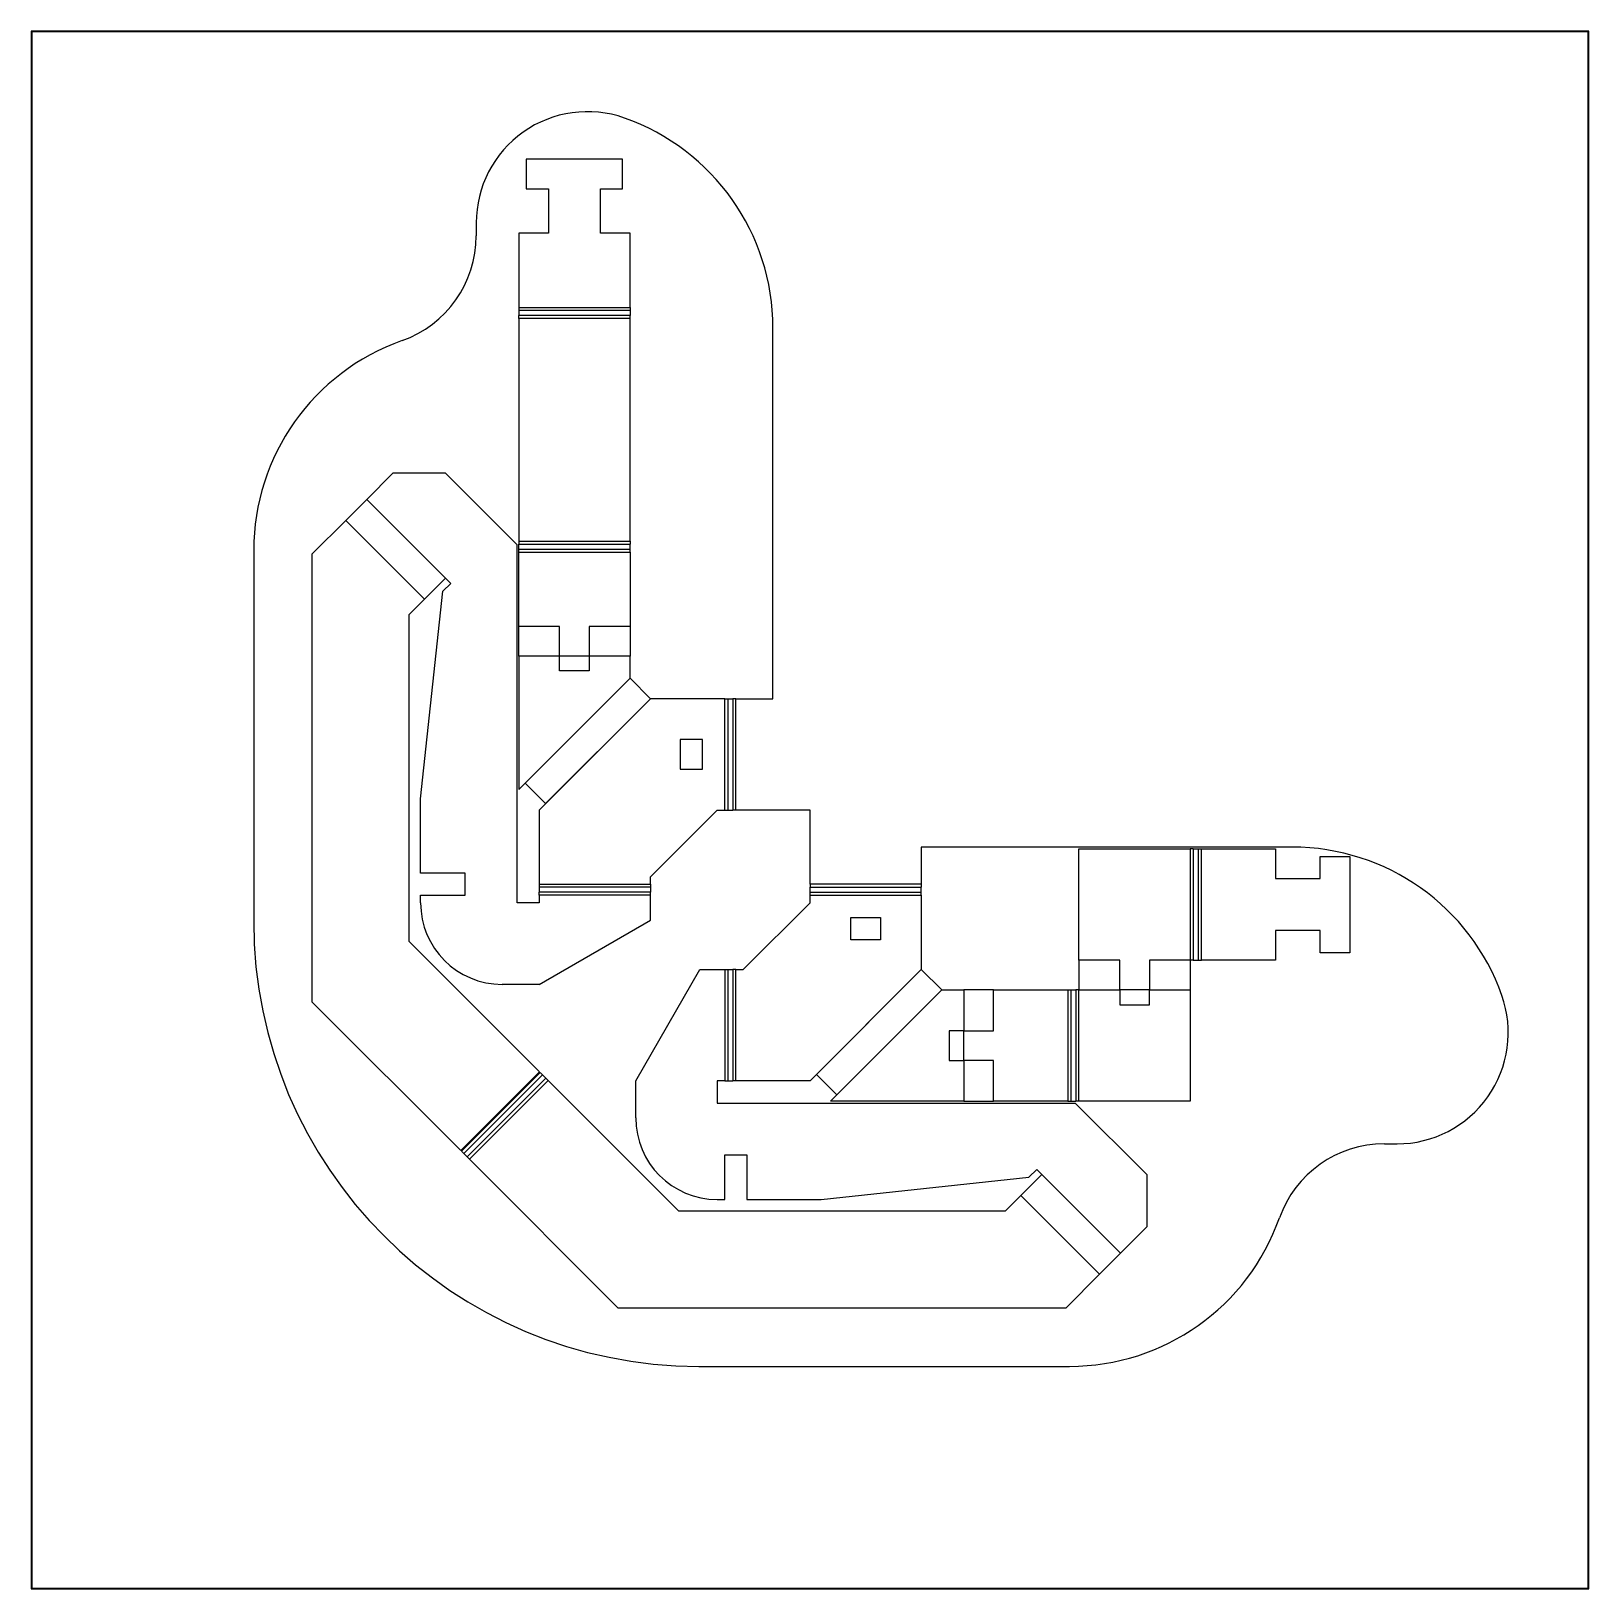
# Model space of a CAD drawing. Header units: millimetres. Extents: x 1.5 to 22.5, y 1.3 to 22.3.
import ezdxf

# ---------------------------------------------------------------- set-up
doc = ezdxf.new("R2010")
doc.units = ezdxf.units.MM
doc.layers.add('RELEASE-FINAL', color=1, linetype='Continuous')

msp = doc.modelspace()

# ---------------------------------------------------------------- linework, layer by layer
at = {"layer": 'RELEASE-FINAL', "linetype": 'Continuous', "lineweight": 25}
for p, q in [((1.475, 22.329), (1.475, 1.329)), ((22.475, 22.329), (1.475, 22.329)), ((22.465, 22.319), (1.485, 22.319)), ((1.485, 22.319), (1.485, 1.339)), ((22.465, 1.339), (22.465, 22.319)), ((22.475, 1.329), (22.475, 22.329)), ((8.149, 20.605), (8.149, 20.205)), ((9.449, 20.605), (8.149, 20.605)), ((9.449, 20.205), (9.449, 20.605)), ((8.149, 20.205), (8.449, 20.205)), ((8.449, 20.205), (8.449, 19.605)), ((9.149, 20.205), (9.449, 20.205)), ((9.149, 19.605), (9.149, 20.205)), ((7.475, 19.744), (7.475, 19.572)), ((8.049, 19.605), (8.049, 18.605)), ((8.449, 19.605), (8.049, 19.605)), ((9.549, 19.605), (9.149, 19.605)), ((9.549, 18.605), (9.549, 19.605)), ((8.049, 18.605), (9.549, 18.605)), ((8.049, 18.605), (8.049, 18.564)), ((9.549, 18.564), (8.049, 18.564)), ((8.049, 18.564), (8.049, 18.496)), ((9.549, 18.496), (8.049, 18.496)), ((8.049, 18.455), (8.049, 18.496)), ((9.549, 18.605), (9.549, 18.564)), ((9.549, 18.564), (9.549, 18.496)), ((9.549, 18.455), (9.549, 18.496)), ((8.049, 18.455), (8.049, 15.455)), ((9.549, 18.455), (8.049, 18.455)), ((9.549, 15.455), (9.549, 18.455)), ((11.475, 13.329), (11.475, 18.329)), ((6.353, 16.37), (6, 16.017)), ((7.06, 16.37), (6.353, 16.37)), ((8.025, 15.406), (7.06, 16.37)), ((5.717, 15.734), (6, 16.017)), ((7.131, 14.885), (6, 16.017)), ((6, 16.017), (7.06, 14.956)), ((5.265, 15.282), (5.717, 15.734)), ((5.717, 15.734), (6.777, 14.673)), ((8.025, 10.579), (8.025, 15.406)), ((8.049, 15.455), (9.549, 15.455)), ((8.049, 15.455), (8.049, 15.414)), ((8.049, 15.414), (9.549, 15.414)), ((8.049, 15.346), (8.049, 15.414)), ((8.049, 15.305), (8.049, 15.346)), ((8.049, 15.346), (9.549, 15.346)), ((9.549, 15.455), (9.549, 15.414)), ((9.549, 15.346), (9.549, 15.414)), ((9.549, 15.305), (9.549, 15.346)), ((4.475, 15.329), (4.475, 10.329)), ((5.265, 9.24), (5.265, 15.282)), ((8.049, 14.305), (8.049, 15.305)), ((8.049, 15.305), (9.549, 15.305)), ((9.549, 15.305), (9.549, 14.305)), ((6.777, 14.673), (7.06, 14.956)), ((6.725, 11.979), (7.025, 14.779)), ((7.025, 14.779), (7.131, 14.885)), ((6.777, 14.673), (6.565, 14.461)), ((6.565, 14.461), (6.565, 10.061)), ((8.599, 14.305), (8.049, 14.305)), ((8.049, 13.905), (8.049, 14.305)), ((8.599, 13.905), (8.599, 14.305)), ((9.549, 14.305), (8.999, 14.305)), ((8.999, 14.305), (8.999, 13.905)), ((9.549, 14.305), (9.549, 13.905)), ((8.599, 13.905), (8.049, 13.905)), ((8.049, 13.905), (8.049, 12.105)), ((8.999, 13.905), (8.599, 13.905)), ((8.599, 13.705), (8.599, 13.905)), ((8.999, 13.905), (8.999, 13.705)), ((9.549, 13.905), (8.999, 13.905)), ((9.549, 13.605), (9.549, 13.905)), ((8.999, 13.705), (8.599, 13.705)), ((8.049, 12.105), (9.549, 13.605)), ((8.135, 12.191), (9.549, 13.605)), ((9.825, 13.329), (9.549, 13.605)), ((9.825, 13.329), (8.325, 11.829)), ((8.411, 11.915), (9.825, 13.329)), ((10.825, 13.329), (9.825, 13.329)), ((10.825, 11.829), (10.825, 13.329)), ((10.825, 13.329), (10.866, 13.329)), ((10.866, 13.329), (10.866, 11.829)), ((10.866, 13.329), (10.934, 13.329)), ((10.934, 13.329), (10.934, 11.829)), ((10.975, 13.329), (10.934, 13.329)), ((10.975, 11.829), (10.975, 13.329)), ((10.975, 13.329), (11.475, 13.329)), ((10.525, 12.779), (10.225, 12.779)), ((10.225, 12.779), (10.225, 12.379)), ((10.525, 12.379), (10.525, 12.779)), ((8.411, 11.915), (8.135, 12.191)), ((10.225, 12.379), (10.525, 12.379)), ((6.725, 10.979), (6.725, 11.979)), ((8.325, 11.829), (8.325, 10.829)), ((9.825, 10.929), (10.725, 11.829)), ((10.725, 11.829), (10.825, 11.829)), ((10.825, 11.829), (10.866, 11.829)), ((10.866, 11.829), (10.934, 11.829)), ((10.975, 11.829), (10.934, 11.829)), ((11.975, 11.829), (10.975, 11.829)), ((11.975, 10.829), (11.975, 11.829)), ((18.475, 11.329), (13.475, 11.329)), ((13.475, 11.329), (13.475, 10.829)), ((15.601, 9.804), (15.601, 11.304)), ((15.601, 11.304), (17.101, 11.304)), ((17.101, 11.304), (17.101, 9.804)), ((17.142, 11.304), (17.101, 11.304)), ((17.142, 11.304), (17.142, 9.804)), ((17.142, 11.304), (17.209, 11.304)), ((17.209, 11.304), (17.209, 9.804)), ((17.209, 11.304), (17.251, 11.304)), ((17.251, 11.304), (18.251, 11.304)), ((17.251, 9.804), (17.251, 11.304)), ((18.251, 11.304), (18.251, 10.904)), ((18.851, 10.904), (18.851, 11.204)), ((18.851, 11.204), (19.251, 11.204)), ((19.251, 11.204), (19.251, 9.904)), ((7.325, 10.979), (6.725, 10.979)), ((7.325, 10.679), (7.325, 10.979)), ((9.825, 10.829), (9.825, 10.929)), ((8.325, 10.829), (9.825, 10.829)), ((8.325, 10.829), (8.325, 10.788)), ((9.825, 10.788), (8.325, 10.788)), ((8.325, 10.788), (8.325, 10.721)), ((9.825, 10.721), (8.325, 10.721)), ((8.325, 10.679), (8.325, 10.721)), ((9.825, 10.829), (9.825, 10.788)), ((9.825, 10.788), (9.825, 10.721)), ((9.825, 10.679), (9.825, 10.721)), ((13.475, 10.829), (11.975, 10.829)), ((11.975, 10.829), (11.975, 10.788)), ((11.975, 10.788), (13.475, 10.788)), ((11.975, 10.721), (11.975, 10.788)), ((11.975, 10.721), (13.475, 10.721)), ((11.975, 10.679), (11.975, 10.721)), ((13.475, 10.829), (13.475, 10.788)), ((13.475, 10.721), (13.475, 10.788)), ((13.475, 10.679), (13.475, 10.721)), ((18.251, 10.904), (18.851, 10.904)), ((6.725, 10.579), (6.725, 10.679)), ((6.725, 10.679), (7.325, 10.679)), ((8.325, 10.579), (8.025, 10.579)), ((8.325, 10.679), (8.325, 10.579)), ((9.825, 10.679), (8.325, 10.679)), ((9.825, 10.345), (9.825, 10.679)), ((11.075, 9.679), (11.975, 10.579)), ((11.975, 10.679), (13.475, 10.679)), ((11.975, 10.579), (11.975, 10.679)), ((13.475, 10.679), (13.475, 9.679)), ((8.325, 9.479), (9.825, 10.345)), ((12.525, 10.379), (12.925, 10.379)), ((12.525, 10.079), (12.525, 10.379)), ((12.925, 10.379), (12.925, 10.079)), ((18.851, 10.204), (18.251, 10.204)), ((18.251, 10.204), (18.251, 9.804)), ((18.851, 9.904), (18.851, 10.204)), ((6.565, 10.061), (8.329, 8.298)), ((12.925, 10.079), (12.525, 10.079)), ((19.251, 9.904), (18.851, 9.904)), ((9.625, 8.179), (10.491, 9.679)), ((10.491, 9.679), (10.825, 9.679)), ((10.825, 9.679), (10.825, 8.179)), ((10.825, 9.679), (10.866, 9.679)), ((10.866, 9.679), (10.866, 8.179)), ((10.866, 9.679), (10.934, 9.679)), ((10.934, 9.679), (10.934, 8.179)), ((10.975, 9.679), (10.934, 9.679)), ((10.975, 8.179), (10.975, 9.679)), ((10.975, 9.679), (11.075, 9.679)), ((13.475, 9.679), (11.975, 8.179)), ((13.475, 9.679), (12.061, 8.265)), ((13.475, 9.679), (13.751, 9.404)), ((16.151, 9.804), (15.601, 9.804)), ((15.601, 9.804), (15.601, 9.404)), ((16.151, 9.404), (16.151, 9.804)), ((17.101, 9.804), (16.551, 9.804)), ((16.551, 9.804), (16.551, 9.404)), ((17.101, 9.804), (17.101, 9.404)), ((17.142, 9.804), (17.101, 9.804)), ((17.142, 9.804), (17.209, 9.804)), ((17.209, 9.804), (17.251, 9.804)), ((18.251, 9.804), (17.251, 9.804)), ((8.325, 9.479), (7.825, 9.479)), ((12.251, 7.904), (13.751, 9.404)), ((13.751, 9.404), (12.336, 7.99)), ((13.751, 9.404), (14.051, 9.404)), ((14.051, 9.404), (14.051, 8.854)), ((14.451, 9.404), (14.051, 9.404)), ((14.451, 8.854), (14.451, 9.404)), ((14.451, 9.404), (15.451, 9.404)), ((15.451, 9.404), (15.451, 7.904)), ((15.451, 9.404), (15.492, 9.404)), ((15.492, 9.404), (15.492, 7.904)), ((15.492, 9.404), (15.559, 9.404)), ((15.559, 9.404), (15.559, 7.904)), ((15.601, 9.404), (15.559, 9.404)), ((15.601, 7.904), (15.601, 9.404)), ((15.601, 9.404), (16.151, 9.404)), ((16.151, 9.404), (16.151, 9.204)), ((16.551, 9.404), (16.151, 9.404)), ((16.551, 9.204), (16.551, 9.404)), ((16.551, 9.404), (17.101, 9.404)), ((17.101, 9.404), (17.101, 7.904)), ((7.268, 7.237), (5.265, 9.24)), ((16.151, 9.204), (16.551, 9.204)), ((14.051, 8.854), (13.851, 8.854)), ((13.851, 8.854), (13.851, 8.454)), ((14.051, 8.454), (14.051, 8.854)), ((14.051, 8.854), (14.451, 8.854)), ((13.851, 8.454), (14.051, 8.454)), ((14.451, 8.454), (14.051, 8.454)), ((14.051, 8.454), (14.051, 7.904)), ((14.451, 7.904), (14.451, 8.454)), ((8.329, 8.298), (7.268, 7.237)), ((8.337, 8.289), (7.277, 7.228)), ((8.367, 8.26), (7.306, 7.199)), ((8.414, 8.212), (7.353, 7.152)), ((8.337, 8.289), (8.367, 8.26)), ((8.367, 8.26), (8.414, 8.212)), ((8.443, 8.183), (8.414, 8.212)), ((12.061, 8.265), (12.336, 7.99)), ((8.443, 8.183), (7.383, 7.122)), ((10.207, 6.42), (8.443, 8.183)), ((9.625, 7.679), (9.625, 8.179)), ((10.825, 8.179), (10.725, 8.179)), ((10.725, 8.179), (10.725, 7.879)), ((10.825, 8.179), (10.866, 8.179)), ((10.866, 8.179), (10.934, 8.179)), ((10.975, 8.179), (10.934, 8.179)), ((11.975, 8.179), (10.975, 8.179)), ((10.725, 7.879), (15.551, 7.879)), ((14.051, 7.904), (12.251, 7.904)), ((14.051, 7.904), (14.451, 7.904)), ((15.451, 7.904), (14.451, 7.904)), ((15.451, 7.904), (15.492, 7.904)), ((15.492, 7.904), (15.559, 7.904)), ((15.551, 7.879), (16.516, 6.915)), ((15.601, 7.904), (15.559, 7.904)), ((17.101, 7.904), (15.601, 7.904)), ((7.277, 7.228), (7.306, 7.199)), ((7.306, 7.199), (7.353, 7.152)), ((7.383, 7.122), (7.353, 7.152)), ((10.825, 7.179), (11.125, 7.179)), ((10.825, 6.579), (10.825, 7.179)), ((11.125, 7.179), (11.125, 6.579)), ((19.718, 7.329), (19.889, 7.329)), ((7.383, 7.122), (9.385, 5.12)), ((14.925, 6.879), (15.031, 6.985)), ((15.031, 6.985), (16.162, 5.854)), ((12.125, 6.579), (14.925, 6.879)), ((14.819, 6.632), (15.102, 6.915)), ((15.102, 6.915), (16.162, 5.854)), ((16.516, 6.915), (16.516, 6.208)), ((10.725, 6.579), (10.825, 6.579)), ((11.125, 6.579), (12.125, 6.579)), ((14.819, 6.632), (14.607, 6.42)), ((14.819, 6.632), (15.88, 5.571)), ((14.607, 6.42), (10.207, 6.42)), ((16.516, 6.208), (16.162, 5.854)), ((15.88, 5.571), (16.162, 5.854)), ((15.428, 5.12), (15.88, 5.571)), ((9.385, 5.12), (15.428, 5.12)), ((10.475, 4.329), (15.475, 4.329)), ((1.475, 1.329), (22.475, 1.329)), ((1.485, 1.339), (22.465, 1.339))]:
    msp.add_line(p, q, dxfattribs=at)
for centre, radius, start, end in [((8.975, 19.744), 1.5, 70.5288, 180), ((8.475, 18.329), 3, 0, 70.5288), ((5.975, 19.572), 1.5, 289.4712, 0), ((7.475, 15.329), 3, 109.4712, 180), ((18.475, 8.329), 3, 19.4712, 90), ((7.825, 10.579), 1.1, 180, 270), ((10.475, 10.329), 6, 180, 270), ((19.889, 8.829), 1.5, 270, 19.4712), ((10.725, 7.679), 1.1, 180, 270), ((19.718, 5.829), 1.5, 90, 160.5288), ((15.475, 7.329), 3, 270, 340.5288)]:
    msp.add_arc(centre, radius, start, end, dxfattribs=at)

doc.saveas('drawing.dxf')
